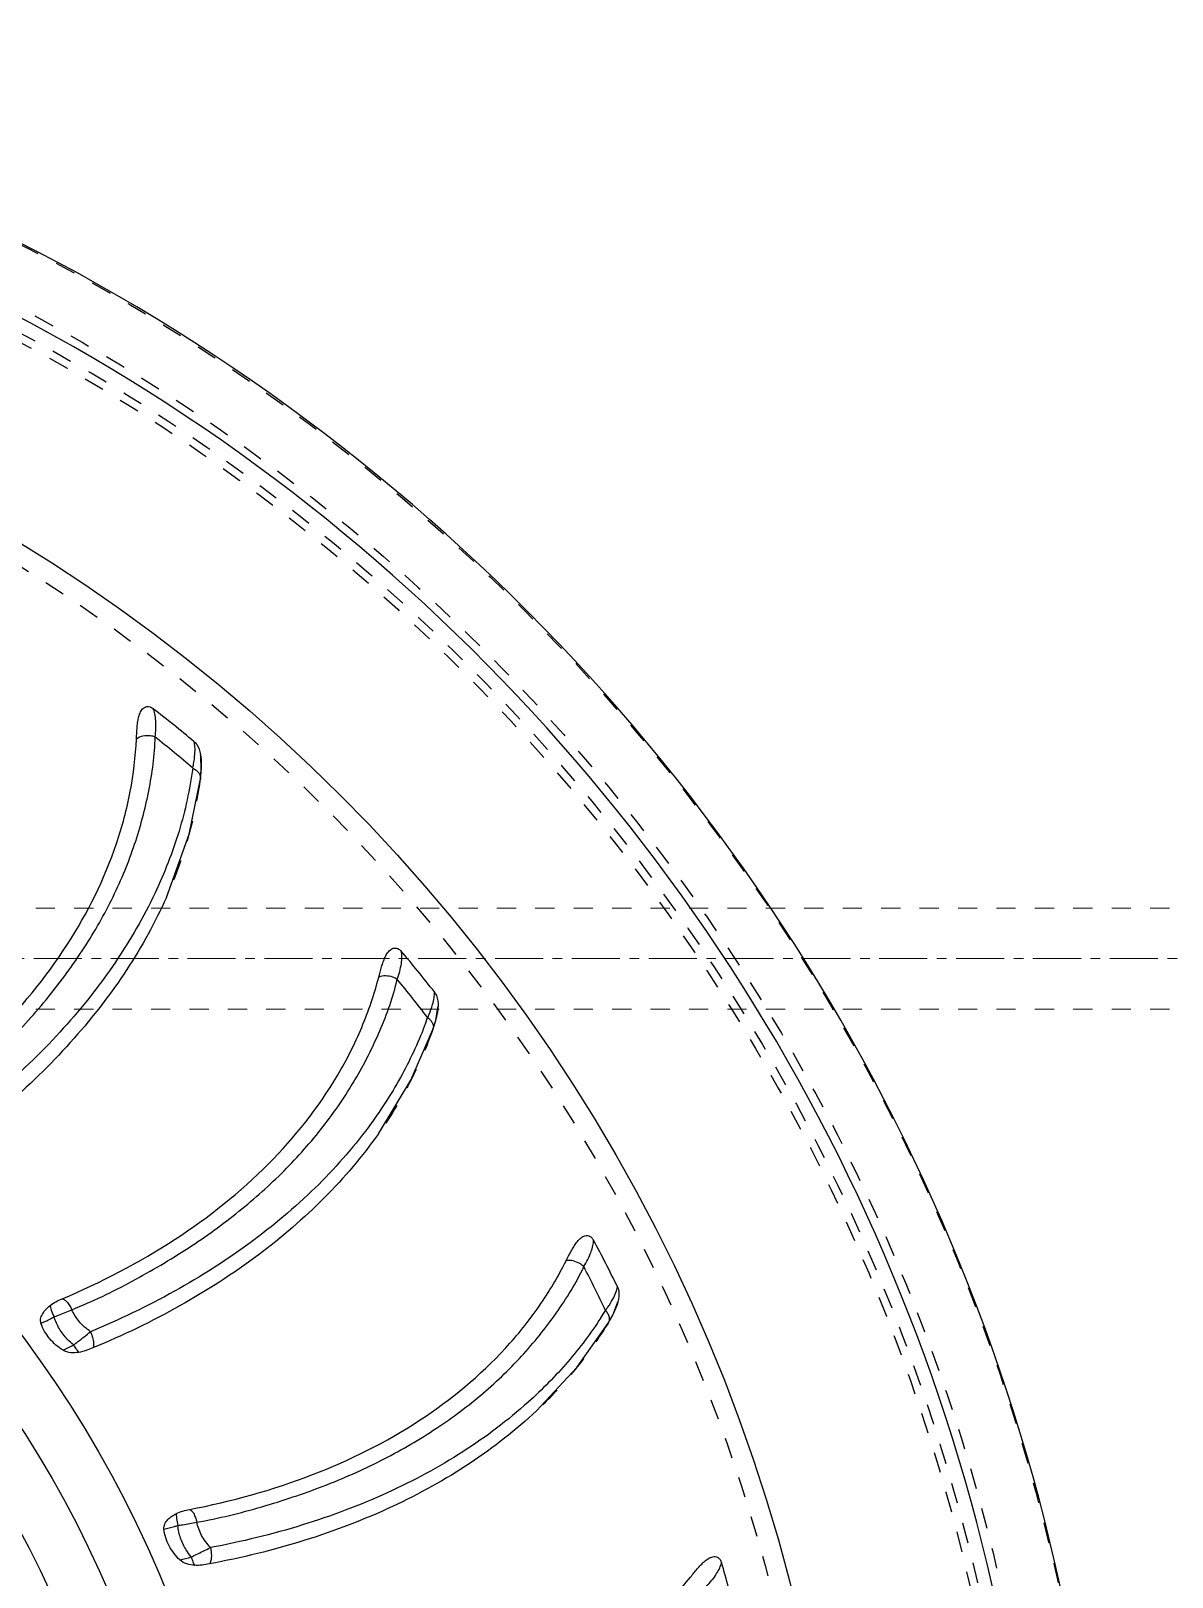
# Model space of a CAD drawing. Header units: millimetres. Extents: x 723 to 11228, y -2384 to 1578.
# Drawn here: x 1285.6 to 1376.1, y -697.4 to -574.8 of the extents above; entities that cross this region are included whole.
import ezdxf

# ---------------------------------------------------------------- set-up
doc = ezdxf.new("R2010")
doc.units = ezdxf.units.MM
doc.header["$LTSCALE"] = 16.335
doc.linetypes.add('CENTER', pattern=[0.6, 0.375, -0.075, 0.075, -0.075])
doc.linetypes.add('HIDDEN', pattern=[0.2, 0.1, -0.1])
doc.layers.get('0').update_dxf_attribs({"linetype": 'CONTINUOUS'})
doc.layers.add('cool', color=153, linetype='HIDDEN', lineweight=9)
doc.layers.add('DEFAULT_2', color=8, linetype='HIDDEN')

msp = doc.modelspace()

# ---------------------------------------------------------------- linework, layer by layer
at = {"color": 7, "linetype": 'Continuous'}
for p, q in [((1299.055, -634.068), (1299.054, -634.07)), ((1317.718, -653.245), (1317.895, -652.208)), ((1317.895, -652.208), (1317.9, -652.114)), ((1317.496, -653.959), (1317.718, -653.245)), ((1317.497, -653.958), (1317.496, -653.959)), ((1331.762, -676.602), (1332.171, -675.555)), ((1331.399, -677.248), (1331.762, -676.602)), ((1331.4, -677.247), (1331.399, -677.248))]:
    msp.add_line(p, q, dxfattribs=at)
for points in [[(1299.054, -634.07), (1299.123, -633.315), (1299.079, -632.263), (1299.059, -632.145)], [(1296.353, -643.473), (1298.159, -638.453), (1299.055, -634.068)], [(1313.172, -662.215), (1315.751, -657.979), (1317.497, -653.958)], [(1325.706, -684.188), (1328.899, -680.766), (1331.4, -677.247)]]:
    msp.add_lwpolyline(points, dxfattribs=at)
msp.add_circle((1213.765, -731.744), 136.298, dxfattribs=at)
at = {"color": 3}
for radius in [89, 80.5]:
    msp.add_circle((1213.765, -731.744), radius, dxfattribs=at)
at = {"color": 6}
msp.add_circle((1213.765, -731.744), 84.75, dxfattribs=at)
at = {"color": 7, "linetype": 'Continuous'}
for centre, radius, start, end in [((1213.765, -731.744), 157.1, 100.49785, 79.50215), ((1213.765, -731.744), 151.848, 100.82307, 79.17693), ((1231.666, -710.897), 104.103, 50.02967, 52.31543), ((1232.572, -709.838), 101.036, 49.30974, 51.50732), ((1235.615, -715.09), 104.088, 38.02598, 40.31108), ((1236.713, -714.249), 101.036, 37.30974, 39.50732), ((1287.999, -642.592), 30.885, 339.00917, 340.28699), ((1238.605, -720.016), 104.076, 26.02325, 28.30775), ((1239.847, -719.425), 101.036, 25.30974, 27.50732), ((1304.911, -659.996), 30.885, 327.00918, 328.28699), ((1234.094, -571.82), 120.394, 296.68126, 297.13079), ((1266.896, -579.56), 120.399, 284.68484, 285.13079), ((1240.503, -725.458), 104.068, 14.0213, 16.30533)]:
    msp.add_arc(centre, radius, start, end, dxfattribs=at)
for points, knots in [([(1293.974, -630.915), (1293.987, -630.628), (1294.009, -630.2), (1294.066, -629.637), (1294.133, -629.233), (1294.228, -628.912), (1294.344, -628.68), (1294.458, -628.525), (1294.612, -628.399), (1294.822, -628.329), (1295.073, -628.363), (1295.23, -628.454), (1295.304, -628.512)], [0, 0, 0, 0, 0.2537481, 0.377761, 0.4985686, 0.6149111, 0.6713191, 0.7269361, 0.7832432, 0.844212, 0.9164364, 1, 1, 1, 1]), ([(1295.458, -630.759), (1295.509, -630.323), (1295.553, -629.706), (1295.458, -628.952), (1295.366, -628.642), (1295.305, -628.511)], [0, 0, 0, 0, 0.5779993, 0.8086626, 1, 1, 1, 1]), ([(1274.713, -661.078), (1277.49, -659.147), (1282.58, -654.954), (1288.681, -647.569), (1292.09, -640.728), (1293.577, -635.124), (1293.912, -632.312), (1293.974, -630.915)], [0, 0, 0, 0, 0.2741877, 0.5312685, 0.7713755, 0.8867072, 1, 1, 1, 1]), ([(1275.652, -661.759), (1277.123, -660.782), (1279.202, -659.155), (1281.816, -656.851), (1283.664, -655.087), (1285.399, -653.268), (1287.526, -650.787), (1289.873, -647.565), (1291.815, -644.16), (1293.07, -641.378), (1294.104, -638.601), (1295.034, -635.077), (1295.434, -632.193), (1295.458, -630.759)], [0, 0, 0, 0, 0.1391804, 0.2073565, 0.2744418, 0.3404175, 0.4052995, 0.5317363, 0.6538274, 0.7133763, 0.7720291, 0.887033, 1, 1, 1, 1]), ([(1295.458, -630.759), (1295.333, -630.712), (1294.84, -630.599), (1294.272, -630.687), (1293.975, -630.914)], [0, 0, 0, 0, 0.2628341, 1, 1, 1, 1]), ([(1298.612, -632.108), (1298.625, -631.921), (1298.632, -631.587), (1298.584, -631.253), (1298.54, -631.114)], [0, 0, 0, 0, 0.5624812, 1, 1, 1, 1]), ([(1298.54, -631.115), (1298.622, -631.184), (1298.881, -631.482), (1299.008, -631.867), (1299.059, -632.145)], [0, 0, 0, 0, 0.275428, 1, 1, 1, 1]), ([(1298.444, -633.228), (1298.466, -633.128), (1298.54, -632.757), (1298.593, -632.382), (1298.612, -632.108)], [0, 0, 0, 0, 0.2730404, 1, 1, 1, 1]), ([(1298.444, -633.228), (1298.216, -634.914), (1297.466, -638.305), (1296.203, -641.538), (1295.453, -643.125)], [0, 0, 0, 0, 0.4920439, 1, 1, 1, 1]), ([(1298.444, -633.228), (1298.537, -633.271), (1298.71, -633.374), (1298.922, -633.574), (1299.049, -633.815), (1299.063, -633.988), (1299.053, -634.068)], [0, 0, 0, 0, 0.2768672, 0.5428508, 0.7821525, 1, 1, 1, 1]), ([(1295.453, -643.125), (1294.552, -645.029), (1292.377, -648.786), (1288.238, -654.01), (1283.236, -658.879), (1279.463, -661.782), (1277.467, -663.158)], [0, 0, 0, 0, 0.2322325, 0.4764238, 0.7326872, 1, 1, 1, 1]), ([(1296.353, -643.473), (1295.468, -645.461), (1293.291, -649.389), (1289.069, -654.848), (1283.91, -659.927), (1279.996, -662.945), (1277.921, -664.373)], [0, 0, 0, 0, 0.2315757, 0.4754542, 0.7319507, 1, 1, 1, 1]), ([(1313.191, -649.813), (1313.263, -649.536), (1313.373, -649.125), (1313.546, -648.59), (1313.696, -648.211), (1313.855, -647.919), (1314.016, -647.717), (1314.159, -647.591), (1314.335, -647.5), (1314.554, -647.476), (1314.791, -647.56), (1314.924, -647.681), (1314.985, -647.753)], [0, 0, 0, 0, 0.2537338, 0.3777107, 0.4984837, 0.6148162, 0.6712349, 0.7268743, 0.7832099, 0.8441994, 0.9164303, 1, 1, 1, 1]), ([(1314.666, -649.973), (1314.806, -649.56), (1314.977, -648.968), (1315.042, -648.215), (1315.018, -647.894), (1314.986, -647.752)], [0, 0, 0, 0, 0.577314, 0.8081639, 1, 1, 1, 1]), ([(1288.073, -675.316), (1291.191, -674.005), (1297.043, -670.962), (1304.547, -665.005), (1309.306, -659.021), (1311.927, -653.848), (1312.839, -651.166), (1313.191, -649.813)], [0, 0, 0, 0, 0.2741667, 0.5312505, 0.7713579, 0.8866995, 1, 1, 1, 1]), ([(1314.666, -649.973), (1314.555, -649.901), (1314.099, -649.69), (1313.53, -649.657), (1313.192, -649.812)], [0, 0, 0, 0, 0.2623871, 1, 1, 1, 1]), ([(1288.848, -676.178), (1290.49, -675.528), (1292.862, -674.368), (1295.897, -672.659), (1298.072, -671.317), (1300.147, -669.898), (1302.743, -667.914), (1305.709, -665.251), (1308.317, -662.324), (1310.123, -659.863), (1311.712, -657.362), (1313.354, -654.109), (1314.345, -651.37), (1314.666, -649.973)], [0, 0, 0, 0, 0.1391804, 0.2073565, 0.2744418, 0.3404175, 0.4052995, 0.5317363, 0.6538274, 0.7133763, 0.7720291, 0.887033, 1, 1, 1, 1]), ([(1317.461, -651.983), (1317.515, -651.798), (1317.596, -651.465), (1317.621, -651.119), (1317.608, -650.97)], [0, 0, 0, 0, 0.5629294, 1, 1, 1, 1]), ([(1317.607, -650.97), (1317.675, -651.057), (1317.87, -651.412), (1317.91, -651.825), (1317.899, -652.114)], [0, 0, 0, 0, 0.2759813, 1, 1, 1, 1]), ([(1317.074, -653.009), (1317.115, -652.919), (1317.26, -652.583), (1317.386, -652.239), (1317.461, -651.983)], [0, 0, 0, 0, 0.2720178, 1, 1, 1, 1]), ([(1317.074, -653.009), (1317.156, -653.07), (1317.304, -653.207), (1317.469, -653.447), (1317.543, -653.709), (1317.521, -653.881), (1317.495, -653.957)], [0, 0, 0, 0, 0.2769584, 0.5429192, 0.7822195, 1, 1, 1, 1]), ([(1316.835, -653.655), (1316.293, -655.068), (1314.982, -657.856), (1313.304, -660.438), (1312.376, -661.687)], [0, 0, 0, 0, 0.4928726, 1, 1, 1, 1]), ([(1312.376, -661.687), (1311.101, -663.405), (1308.177, -666.712), (1302.983, -671.067), (1296.984, -674.877), (1292.613, -676.975), (1290.333, -677.923)], [0, 0, 0, 0, 0.231882, 0.4759213, 0.7323051, 1, 1, 1, 1]), ([(1313.172, -662.215), (1311.896, -664.018), (1308.938, -667.491), (1303.618, -672.058), (1297.424, -676.041), (1292.893, -678.221), (1290.525, -679.204)], [0, 0, 0, 0, 0.2312499, 0.4749815, 0.7315861, 1, 1, 1, 1]), ([(1328.058, -672.295), (1328.185, -672.041), (1328.378, -671.663), (1328.657, -671.178), (1328.882, -670.841), (1329.098, -670.59), (1329.297, -670.428), (1329.463, -670.334), (1329.653, -670.282), (1329.871, -670.304), (1330.085, -670.435), (1330.189, -670.58), (1330.234, -670.663)], [0, 0, 0, 0, 0.253725, 0.3776753, 0.4984229, 0.6147485, 0.6711759, 0.7268327, 0.7831899, 0.8441937, 0.9164268, 1, 1, 1, 1]), ([(1329.46, -672.761), (1329.682, -672.388), (1329.97, -671.847), (1330.192, -671.126), (1330.236, -670.808), (1330.235, -670.663)], [0, 0, 0, 0, 0.5767813, 0.8077757, 1, 1, 1, 1]), ([(1298.18, -692.021), (1301.504, -691.386), (1307.862, -689.626), (1316.442, -685.36), (1322.342, -680.495), (1325.982, -675.979), (1327.432, -673.545), (1328.058, -672.295)], [0, 0, 0, 0, 0.2741757, 0.5312547, 0.7713681, 0.8867042, 1, 1, 1, 1]), ([(1298.757, -693.025), (1300.499, -692.73), (1303.061, -692.09), (1306.385, -691.049), (1308.791, -690.189), (1311.116, -689.232), (1314.068, -687.831), (1317.523, -685.843), (1320.682, -683.522), (1322.96, -681.49), (1325.034, -679.374), (1327.317, -676.533), (1328.855, -674.061), (1329.46, -672.761)], [0, 0, 0, 0, 0.1391804, 0.2073565, 0.2744418, 0.3404175, 0.4052995, 0.5317363, 0.6538274, 0.7133763, 0.7720291, 0.887033, 1, 1, 1, 1]), ([(1329.46, -672.761), (1329.367, -672.668), (1328.967, -672.367), (1328.421, -672.216), (1328.059, -672.296)], [0, 0, 0, 0, 0.2620443, 1, 1, 1, 1]), ([(1331.762, -675.333), (1331.857, -675.16), (1332.009, -674.845), (1332.11, -674.506), (1332.13, -674.354)], [0, 0, 0, 0, 0.5632669, 1, 1, 1, 1]), ([(1332.129, -674.354), (1332.178, -674.455), (1332.295, -674.85), (1332.244, -675.27), (1332.17, -675.554)], [0, 0, 0, 0, 0.2763995, 1, 1, 1, 1]), ([(1287.128, -675.84), (1287.269, -675.726), (1287.578, -675.536), (1287.906, -675.386), (1288.073, -675.316)], [0, 0, 0, 0, 0.4997967, 1, 1, 1, 1]), ([(1288.07, -675.318), (1288.129, -675.312), (1288.279, -675.375), (1288.476, -675.558), (1288.675, -675.839), (1288.793, -676.06), (1288.848, -676.178)], [0, 0, 0, 0, 0.1480015, 0.3752271, 0.6750923, 1, 1, 1, 1]), ([(1331.184, -676.231), (1331.241, -676.153), (1331.447, -675.863), (1331.638, -675.561), (1331.762, -675.333)], [0, 0, 0, 0, 0.2712406, 1, 1, 1, 1]), ([(1286.405, -677.254), (1286.359, -677.119), (1286.368, -676.819), (1286.556, -676.438), (1286.817, -676.113), (1287.022, -675.926), (1287.128, -675.84)], [0, 0, 0, 0, 0.2549176, 0.5052918, 0.7532103, 1, 1, 1, 1]), ([(1286.403, -677.255), (1286.491, -677.216), (1286.708, -677.115), (1287.06, -676.96), (1287.313, -676.822), (1287.437, -676.749)], [0, 0, 0, 0, 0.2498662, 0.6247175, 1, 1, 1, 1]), ([(1287.127, -675.841), (1287.131, -675.894), (1287.157, -676.021), (1287.252, -676.328), (1287.357, -676.575), (1287.437, -676.749)], [0, 0, 0, 0, 0.1661339, 0.4015007, 1, 1, 1, 1]), ([(1287.437, -676.749), (1287.556, -676.7), (1287.854, -676.582), (1288.325, -676.394), (1288.677, -676.253), (1288.848, -676.178)], [0, 0, 0, 0, 0.2524693, 0.6324407, 1, 1, 1, 1]), ([(1288.996, -678.967), (1288.817, -678.827), (1288.39, -678.443), (1287.833, -677.708), (1287.54, -677.077), (1287.437, -676.749)], [0, 0, 0, 0, 0.2488904, 0.6245378, 1, 1, 1, 1]), ([(1290.332, -677.923), (1290.016, -677.683), (1289.416, -677.185), (1289.005, -676.517), (1288.848, -676.178)], [0, 0, 0, 0, 0.5152924, 1, 1, 1, 1]), ([(1330.816, -676.813), (1330.023, -678.035), (1328.239, -680.4), (1326.16, -682.509), (1325.047, -683.51)], [0, 0, 0, 0, 0.4932102, 1, 1, 1, 1]), ([(1331.184, -676.231), (1331.252, -676.308), (1331.368, -676.472), (1331.48, -676.742), (1331.497, -677.013), (1331.44, -677.177), (1331.399, -677.246)], [0, 0, 0, 0, 0.2770252, 0.5429689, 0.782271, 1, 1, 1, 1]), ([(1288.156, -679.393), (1287.763, -679.141), (1287.035, -678.53), (1286.555, -677.697), (1286.405, -677.254)], [0, 0, 0, 0, 0.4998139, 1, 1, 1, 1]), ([(1288.996, -678.967), (1289.109, -678.88), (1289.555, -678.534), (1289.999, -678.183), (1290.332, -677.923)], [0, 0, 0, 0, 0.2514606, 1, 1, 1, 1]), ([(1290.332, -677.923), (1290.387, -678.045), (1290.479, -678.292), (1290.569, -678.653), (1290.589, -678.96), (1290.558, -679.142), (1290.522, -679.206)], [0, 0, 0, 0, 0.3023154, 0.5964628, 0.8353877, 1, 1, 1, 1]), ([(1288.996, -678.967), (1289.063, -679.085), (1289.189, -679.289), (1289.329, -679.485), (1289.398, -679.563)], [0, 0, 0, 0, 0.562692, 1, 1, 1, 1]), ([(1290.525, -679.204), (1290.344, -679.279), (1289.978, -679.424), (1289.596, -679.533), (1289.401, -679.562)], [0, 0, 0, 0, 0.4985299, 1, 1, 1, 1]), ([(1289.401, -679.562), (1289.193, -679.592), (1288.768, -679.616), (1288.337, -679.509), (1288.156, -679.393)], [0, 0, 0, 0, 0.4955146, 1, 1, 1, 1]), ([(1325.706, -684.188), (1324.08, -685.718), (1320.444, -688.56), (1314.235, -691.99), (1307.27, -694.648), (1302.324, -695.858), (1299.77, -696.332)], [0, 0, 0, 0, 0.2310131, 0.4746349, 0.7313176, 1, 1, 1, 1]), ([(1325.047, -683.51), (1323.437, -684.956), (1319.868, -687.642), (1313.823, -690.89), (1307.083, -693.42), (1302.309, -694.581), (1299.847, -695.041)], [0, 0, 0, 0, 0.2316252, 0.4755509, 0.7320225, 1, 1, 1, 1]), ([(1296.152, -693.567), (1296.135, -693.427), (1296.206, -693.137), (1296.466, -692.805), (1296.787, -692.541), (1297.024, -692.401), (1297.146, -692.339)], [0, 0, 0, 0, 0.2549332, 0.5053134, 0.753226, 1, 1, 1, 1]), ([(1297.144, -692.34), (1297.137, -692.393), (1297.137, -692.523), (1297.166, -692.841), (1297.217, -693.104), (1297.259, -693.29)], [0, 0, 0, 0, 0.166846, 0.4023701, 1, 1, 1, 1]), ([(1297.146, -692.339), (1297.307, -692.256), (1297.65, -692.134), (1298.003, -692.055), (1298.18, -692.021)], [0, 0, 0, 0, 0.49981, 1, 1, 1, 1]), ([(1298.178, -692.023), (1298.237, -692.029), (1298.369, -692.123), (1298.524, -692.343), (1298.659, -692.659), (1298.729, -692.898), (1298.757, -693.025)], [0, 0, 0, 0, 0.1483794, 0.3758033, 0.6754534, 1, 1, 1, 1]), ([(1296.15, -693.568), (1296.29, -693.538), (1296.569, -693.476), (1296.941, -693.392), (1297.169, -693.32), (1297.259, -693.29)], [0, 0, 0, 0, 0.3748045, 0.7496866, 1, 1, 1, 1]), ([(1297.42, -696.025), (1297.088, -695.696), (1296.503, -694.946), (1296.207, -694.032), (1296.152, -693.567)], [0, 0, 0, 0, 0.4998136, 1, 1, 1, 1]), ([(1297.259, -693.29), (1297.385, -693.267), (1297.702, -693.214), (1298.201, -693.127), (1298.575, -693.063), (1298.757, -693.025)], [0, 0, 0, 0, 0.2524693, 0.6324407, 1, 1, 1, 1]), ([(1298.323, -695.784), (1298.177, -695.61), (1297.839, -695.145), (1297.447, -694.31), (1297.291, -693.633), (1297.259, -693.29)], [0, 0, 0, 0, 0.2488904, 0.6245378, 1, 1, 1, 1]), ([(1299.847, -695.041), (1299.587, -694.74), (1299.104, -694.128), (1298.841, -693.389), (1298.757, -693.025)], [0, 0, 0, 0, 0.5152924, 1, 1, 1, 1]), ([(1298.323, -695.784), (1298.451, -695.722), (1298.96, -695.477), (1299.466, -695.226), (1299.847, -695.041)], [0, 0, 0, 0, 0.2514606, 1, 1, 1, 1]), ([(1299.847, -695.041), (1299.875, -695.171), (1299.913, -695.432), (1299.927, -695.802), (1299.883, -696.107), (1299.815, -696.279), (1299.767, -696.334)], [0, 0, 0, 0, 0.3020292, 0.5959637, 0.8350024, 1, 1, 1, 1]), ([(1298.594, -696.447), (1298.385, -696.434), (1297.968, -696.368), (1297.571, -696.174), (1297.42, -696.025)], [0, 0, 0, 0, 0.4955228, 1, 1, 1, 1]), ([(1298.323, -695.784), (1298.364, -695.912), (1298.444, -696.138), (1298.539, -696.358), (1298.591, -696.449)], [0, 0, 0, 0, 0.5620882, 1, 1, 1, 1]), ([(1299.77, -696.332), (1299.577, -696.368), (1299.188, -696.434), (1298.791, -696.46), (1298.594, -696.447)], [0, 0, 0, 0, 0.4985178, 1, 1, 1, 1]), ([(1337.924, -697.379), (1338.101, -697.157), (1338.367, -696.829), (1338.74, -696.415), (1339.03, -696.134), (1339.292, -695.934), (1339.52, -695.817), (1339.701, -695.76), (1339.897, -695.749), (1340.105, -695.815), (1340.287, -695.988), (1340.358, -696.151), (1340.385, -696.24)], [0, 0, 0, 0, 0.2537226, 0.3776569, 0.4983888, 0.6147107, 0.671144, 0.7268123, 0.7831834, 0.8441952, 0.9164266, 1, 1, 1, 1]), ([(1339.193, -698.126), (1339.487, -697.809), (1339.88, -697.341), (1340.246, -696.684), (1340.356, -696.383), (1340.386, -696.241)], [0, 0, 0, 0, 0.5764258, 0.8075165, 1, 1, 1, 1]), ([(1304.593, -710.463), (1307.976, -710.533), (1314.562, -710.133), (1323.843, -707.744), (1330.626, -704.212), (1335.126, -700.551), (1337.051, -698.472), (1337.924, -697.379)], [0, 0, 0, 0, 0.2741788, 0.5312442, 0.7713547, 0.8866971, 1, 1, 1, 1])]:
    msp.add_open_spline(points, degree=3, knots=knots, dxfattribs=at)
at = {"layer": 'cool', "ltscale": 0.932966}
for p, q in [((1409.435, -644.332), (1228.765, -644.332)), ((1409.435, -652.332), (1228.765, -652.332))]:
    msp.add_line(p, q, dxfattribs=at)
at = {"layer": 'cool', "color": 1, "linetype": 'CENTER', "ltscale": 0.621977}
msp.add_line((1423.765, -648.332), (1228.765, -648.332), dxfattribs=at)
at = {"layer": 'DEFAULT_2', "color": 8, "linetype": 'HIDDEN'}
for p, q in [((1299.054, -634.07), (1299.008, -634.228)), ((1317.496, -653.959), (1317.423, -654.098)), ((1331.399, -677.248), (1331.303, -677.365))]:
    msp.add_line(p, q, dxfattribs=at)
for radius in [156.986, 150.751, 150.116, 134.737]:
    msp.add_circle((1213.765, -731.744), radius, dxfattribs=at)
at = {"layer": 'DEFAULT_2', "color": 4, "linetype": 'HIDDEN'}
msp.add_circle((1213.765, -731.744), 152.5, dxfattribs=at)
at = {"layer": 'DEFAULT_2', "color": 8, "linetype": 'HIDDEN'}
for points, knots in [([(1299.059, -632.145), (1299.123, -632.494), (1299.129, -633.199), (1299.053, -633.89), (1299.009, -634.229)], [0, 0, 0, 0, 0.5093201, 1, 1, 1, 1]), ([(1299.009, -634.229), (1298.801, -635.799), (1298.132, -638.957), (1297.016, -641.984), (1296.353, -643.473)], [0, 0, 0, 0, 0.4928062, 1, 1, 1, 1]), ([(1317.899, -652.114), (1317.886, -652.461), (1317.747, -653.136), (1317.535, -653.783), (1317.422, -654.099)], [0, 0, 0, 0, 0.5090103, 1, 1, 1, 1]), ([(1317.422, -654.099), (1316.917, -655.522), (1315.68, -658.334), (1314.068, -660.948), (1313.172, -662.215)], [0, 0, 0, 0, 0.4932341, 1, 1, 1, 1]), ([(1332.17, -675.554), (1332.084, -675.884), (1331.812, -676.505), (1331.475, -677.084), (1331.303, -677.365)], [0, 0, 0, 0, 0.5087736, 1, 1, 1, 1]), ([(1331.303, -677.365), (1330.541, -678.605), (1328.819, -681.011), (1326.794, -683.165), (1325.706, -684.188)], [0, 0, 0, 0, 0.4935463, 1, 1, 1, 1])]:
    msp.add_open_spline(points, degree=3, knots=knots, dxfattribs=at)

doc.saveas('drawing.dxf')
